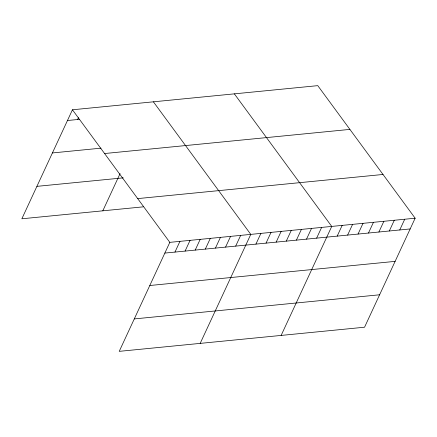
<?xml version="1.0" encoding="UTF-8"?>
<svg xmlns="http://www.w3.org/2000/svg" width="437" height="437" viewBox="0 0 437 437"><rect width="100%" height="100%" fill="white"/><g stroke="black" fill="none" stroke-linecap="round" stroke-linejoin="round"><path stroke-width="0.66" d="M415.15 218.21L169.824 242.355L119.23 351.353L364.556 327.215L415.15 218.21L317.77 85.647L72.444 109.785L21.85 218.79L143.287 206.838M77.589 119.52L78.414 117.728M102.81 210.82L120.077 173.615M174.964 252.083L179.946 241.355M185.086 251.084L190.062 240.361M195.208 250.09L200.184 239.367M205.324 249.095L210.306 238.367M215.446 248.096L220.423 237.373M225.563 247.102L230.545 236.379M235.685 246.107L240.661 235.385M200.184 343.384L250.783 234.385L153.403 101.821M255.924 244.114L260.9 233.391M266.046 243.119L271.022 232.397M276.162 242.125L281.144 231.397M286.284 241.126L291.261 230.403M296.401 240.132L301.383 229.409M306.523 239.137L311.499 228.414M316.639 238.143L321.621 227.415M281.144 335.419L331.738 226.421L234.358 93.857M337.189 236.122L342.166 225.394M347.612 235.095L352.593 224.367M358.04 234.068L363.016 223.34M368.467 233.041L373.444 222.318M378.895 232.014L383.872 221.291M389.318 230.987L394.3 220.264M399.746 229.966L404.722 219.237M67.467 120.514L79.61 119.317M52.413 152.945L100.991 148.165M104.58 153.534L349.906 129.396M36.905 186.359L123.256 177.859M137.688 198.606L383.014 174.467M164.847 253.078L410.174 228.939M149.793 285.508L395.119 261.37M134.285 318.923L379.606 294.784M72.444 109.785L169.824 242.355"/></g></svg>
